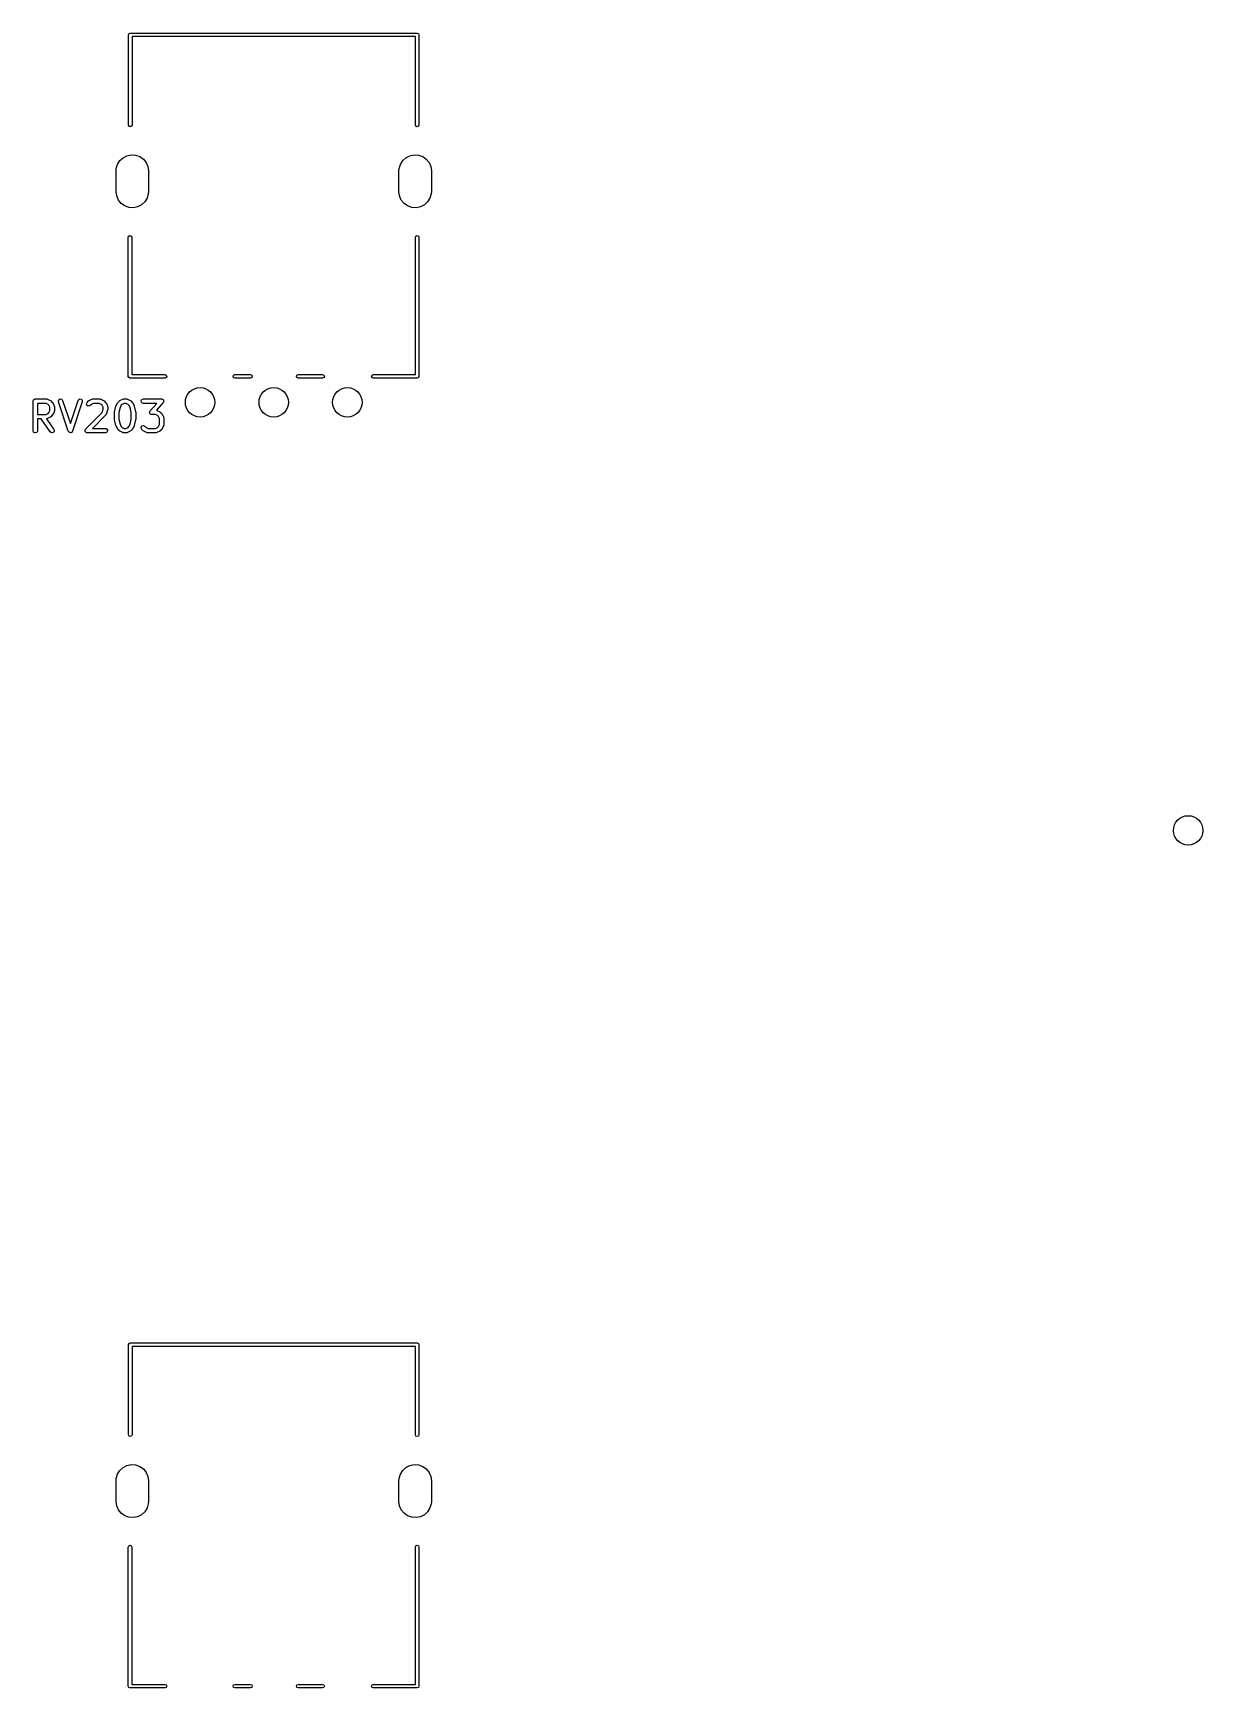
# Model space of a CAD drawing. Extents: x 63 to 233, y -146 to -43.
# Drawn here: x 151.7 to 191.4, y -100.3 to -44.1 of the extents above; entities that cross this region are included whole.
import ezdxf

# ---------------------------------------------------------------- set-up
doc = ezdxf.new("R2010")
doc.units = 0
doc.layers.add('BLACK', color=7, linetype='CONTINUOUS')

msp = doc.modelspace()

# ---------------------------------------------------------------- linework, layer by layer
at = {"layer": 'BLACK', "linetype": 'CONTINUOUS'}
for p, q in [((154.967, -44.172), (154.985, -44.1296)), ((154.967, -47.232), (154.967, -44.172)), ((154.985, -44.1296), (155.027, -44.112)), ((155.027, -44.112), (164.767, -44.112)), ((164.707, -44.232), (155.087, -44.232)), ((155.087, -44.232), (155.087, -47.232)), ((164.707, -47.232), (164.707, -44.232)), ((164.767, -44.112), (164.809, -44.1296)), ((164.809, -44.1296), (164.827, -44.172)), ((164.827, -44.172), (164.827, -47.232)), ((154.985, -47.2744), (154.967, -47.232)), ((155.027, -47.292), (154.985, -47.2744)), ((155.069, -47.2744), (155.027, -47.292)), ((155.087, -47.232), (155.069, -47.2744)), ((164.725, -47.2744), (164.707, -47.232)), ((164.767, -47.292), (164.725, -47.2744)), ((164.809, -47.2744), (164.767, -47.292)), ((164.827, -47.232), (164.809, -47.2744)), ((154.783, -48.3404), (154.916, -48.2726)), ((154.916, -48.2726), (155.062, -48.2431)), ((155.062, -48.2431), (155.211, -48.254)), ((155.211, -48.254), (155.352, -48.3046)), ((164.383, -48.3404), (164.516, -48.2726)), ((164.516, -48.2726), (164.662, -48.2431)), ((164.662, -48.2431), (164.811, -48.254)), ((164.811, -48.254), (164.952, -48.3046)), ((154.547, -48.792), (154.553, -48.7117)), ((154.547, -49.492), (154.547, -48.792)), ((154.553, -48.7117), (154.595, -48.5683)), ((154.595, -48.5683), (154.673, -48.4414)), ((154.673, -48.4414), (154.783, -48.3404)), ((155.352, -48.3046), (155.474, -48.3911)), ((155.474, -48.3911), (155.567, -48.5071)), ((155.567, -48.5071), (155.627, -48.6441)), ((155.627, -48.6441), (155.647, -48.792)), ((155.647, -48.792), (155.647, -49.492)), ((164.147, -48.792), (164.153, -48.7117)), ((164.147, -49.492), (164.147, -48.792)), ((164.153, -48.7117), (164.195, -48.5683)), ((164.195, -48.5683), (164.273, -48.4414)), ((164.273, -48.4414), (164.383, -48.3404)), ((164.952, -48.3046), (165.074, -48.3911)), ((165.074, -48.3911), (165.167, -48.5071)), ((165.167, -48.5071), (165.227, -48.6441)), ((165.227, -48.6441), (165.247, -48.792)), ((165.247, -48.792), (165.247, -49.492)), ((154.567, -49.6399), (154.547, -49.492)), ((154.627, -49.7769), (154.567, -49.6399)), ((154.72, -49.8929), (154.627, -49.7769)), ((154.842, -49.9794), (154.72, -49.8929)), ((154.983, -50.03), (154.842, -49.9794)), ((155.411, -49.9436), (155.278, -50.0114)), ((155.521, -49.8426), (155.411, -49.9436)), ((155.599, -49.7157), (155.521, -49.8426)), ((155.641, -49.5723), (155.599, -49.7157)), ((155.647, -49.492), (155.641, -49.5723)), ((164.167, -49.6399), (164.147, -49.492)), ((164.227, -49.7769), (164.167, -49.6399)), ((164.32, -49.8929), (164.227, -49.7769)), ((164.442, -49.9794), (164.32, -49.8929)), ((164.583, -50.03), (164.442, -49.9794)), ((165.011, -49.9436), (164.878, -50.0114)), ((165.121, -49.8426), (165.011, -49.9436)), ((165.199, -49.7157), (165.121, -49.8426)), ((165.241, -49.5723), (165.199, -49.7157)), ((165.247, -49.492), (165.241, -49.5723)), ((155.132, -50.0409), (154.983, -50.03)), ((155.278, -50.0114), (155.132, -50.0409)), ((164.732, -50.0409), (164.583, -50.03)), ((164.878, -50.0114), (164.732, -50.0409)), ((154.957, -51.042), (154.975, -50.9996)), ((154.957, -55.762), (154.957, -51.042)), ((154.975, -50.9996), (155.017, -50.982)), ((155.017, -50.982), (155.059, -50.9996)), ((155.059, -50.9996), (155.077, -51.042)), ((155.077, -51.042), (155.077, -55.702)), ((164.707, -51.042), (164.725, -50.9996)), ((164.707, -55.702), (164.707, -51.042)), ((164.725, -50.9996), (164.767, -50.982)), ((164.767, -50.982), (164.809, -50.9996)), ((164.809, -50.9996), (164.827, -51.042)), ((164.827, -51.042), (164.827, -55.762)), ((154.975, -55.8044), (154.957, -55.762)), ((155.017, -55.822), (154.975, -55.8044)), ((155.022, -55.8199), (155.017, -55.822)), ((155.027, -55.822), (155.022, -55.8199)), ((156.207, -55.822), (155.027, -55.822)), ((155.077, -55.702), (156.207, -55.702)), ((156.207, -55.702), (156.249, -55.7196)), ((156.249, -55.8044), (156.207, -55.822)), ((156.249, -55.7196), (156.267, -55.762)), ((156.267, -55.762), (156.249, -55.8044)), ((158.517, -55.762), (158.535, -55.7196)), ((158.535, -55.8044), (158.517, -55.762)), ((158.535, -55.7196), (158.577, -55.702)), ((158.577, -55.822), (158.535, -55.8044)), ((158.577, -55.702), (159.107, -55.702)), ((159.107, -55.822), (158.577, -55.822)), ((159.107, -55.702), (159.149, -55.7196)), ((159.149, -55.8044), (159.107, -55.822)), ((159.149, -55.7196), (159.167, -55.762)), ((159.167, -55.762), (159.149, -55.8044)), ((160.667, -55.762), (160.685, -55.7196)), ((160.685, -55.8044), (160.667, -55.762)), ((160.685, -55.7196), (160.727, -55.702)), ((160.727, -55.822), (160.685, -55.8044)), ((160.727, -55.702), (161.557, -55.702)), ((161.557, -55.822), (160.727, -55.822)), ((161.557, -55.702), (161.599, -55.7196)), ((161.599, -55.8044), (161.557, -55.822)), ((161.599, -55.7196), (161.617, -55.762)), ((161.617, -55.762), (161.599, -55.8044)), ((163.217, -55.762), (163.235, -55.7196)), ((163.235, -55.8044), (163.217, -55.762)), ((163.235, -55.7196), (163.277, -55.702)), ((163.277, -55.822), (163.235, -55.8044)), ((163.277, -55.702), (164.707, -55.702)), ((164.767, -55.822), (163.277, -55.822)), ((164.809, -55.8044), (164.767, -55.822)), ((164.827, -55.762), (164.809, -55.8044)), ((151.73, -56.6024), (151.732, -56.5926)), ((151.73, -57.6024), (151.73, -56.6024)), ((151.731, -56.5894), (151.733, -56.5865)), ((151.732, -56.5926), (151.731, -56.5894)), ((151.733, -56.5865), (151.734, -56.5767)), ((151.734, -56.5767), (151.747, -56.5618)), ((151.747, -56.5618), (151.757, -56.5449)), ((151.757, -56.5449), (151.763, -56.5426)), ((151.763, -56.5426), (151.767, -56.5374)), ((151.767, -56.5374), (151.787, -56.534)), ((151.787, -56.534), (151.805, -56.5274)), ((151.805, -56.5274), (152.186, -56.5274)), ((151.88, -56.6774), (151.88, -57.0512)), ((152.168, -56.6774), (151.88, -56.6774)), ((152.237, -56.7116), (152.168, -56.6774)), ((152.186, -56.5274), (152.212, -56.5319)), ((152.212, -56.5319), (152.215, -56.5348)), ((152.215, -56.5348), (152.219, -56.5353)), ((152.219, -56.5353), (152.315, -56.5829)), ((152.267, -56.742), (152.237, -56.7116)), ((152.315, -56.5829), (152.333, -56.5963)), ((152.333, -56.5963), (152.334, -56.597)), ((152.334, -56.597), (152.382, -56.6446)), ((152.382, -56.6446), (152.395, -56.663)), ((152.395, -56.663), (152.396, -56.6641)), ((152.396, -56.6641), (152.443, -56.7593)), ((152.587, -56.6003), (152.606, -56.5526)), ((152.591, -56.6261), (152.587, -56.6003)), ((152.924, -57.6261), (152.591, -56.6261)), ((152.606, -56.5526), (152.651, -56.5282)), ((152.651, -56.5282), (152.701, -56.5385)), ((152.701, -56.5385), (152.733, -56.5787)), ((152.733, -56.5787), (152.995, -57.3652)), ((152.995, -57.3652), (153.258, -56.5787)), ((153.4, -56.6261), (153.067, -57.6261)), ((153.258, -56.5787), (153.27, -56.5558)), ((153.27, -56.5558), (153.314, -56.5289)), ((153.314, -56.5289), (153.364, -56.5364)), ((153.364, -56.5364), (153.399, -56.5748)), ((153.399, -56.5748), (153.4, -56.6261)), ((153.54, -56.6911), (153.561, -56.6446)), ((153.553, -56.7406), (153.54, -56.6911)), ((153.561, -56.6446), (153.609, -56.597)), ((153.609, -56.597), (153.627, -56.5841)), ((153.627, -56.5841), (153.629, -56.5829)), ((153.629, -56.5829), (153.724, -56.5353)), ((153.707, -56.7116), (153.668, -56.7507)), ((153.775, -56.6774), (153.707, -56.7116)), ((153.724, -56.5353), (153.749, -56.5279)), ((153.749, -56.5279), (153.753, -56.5289)), ((153.753, -56.5289), (153.757, -56.5274)), ((153.757, -56.5274), (153.995, -56.5274)), ((153.978, -56.6774), (153.775, -56.6774)), ((154.046, -56.7116), (153.978, -56.6774)), ((153.995, -56.5274), (154.021, -56.5319)), ((154.021, -56.5319), (154.025, -56.5348)), ((154.025, -56.5348), (154.029, -56.5353)), ((154.029, -56.5353), (154.124, -56.5829)), ((154.077, -56.742), (154.046, -56.7116)), ((154.124, -56.5829), (154.142, -56.5963)), ((154.142, -56.5963), (154.144, -56.597)), ((154.144, -56.597), (154.191, -56.6446)), ((154.191, -56.6446), (154.204, -56.663)), ((154.204, -56.663), (154.205, -56.6641)), ((154.205, -56.6641), (154.253, -56.7593)), ((154.547, -56.7593), (154.595, -56.6641)), ((154.595, -56.6641), (154.608, -56.6461)), ((154.608, -56.6461), (154.609, -56.6446)), ((154.609, -56.6446), (154.657, -56.597)), ((154.657, -56.597), (154.675, -56.5841)), ((154.675, -56.5841), (154.676, -56.5829)), ((154.676, -56.5829), (154.771, -56.5353)), ((154.754, -56.7116), (154.724, -56.742)), ((154.823, -56.6774), (154.754, -56.7116)), ((154.771, -56.5353), (154.796, -56.5279)), ((154.796, -56.5279), (154.801, -56.5289)), ((154.801, -56.5289), (154.805, -56.5274)), ((154.805, -56.5274), (154.9, -56.5274)), ((154.882, -56.6774), (154.823, -56.6774)), ((154.951, -56.7116), (154.882, -56.6774)), ((154.9, -56.5274), (154.926, -56.5319)), ((154.926, -56.5319), (154.929, -56.5348)), ((154.929, -56.5348), (154.934, -56.5353)), ((154.934, -56.5353), (155.029, -56.5829)), ((154.981, -56.742), (154.951, -56.7116)), ((155.029, -56.5829), (155.047, -56.5963)), ((155.047, -56.5963), (155.048, -56.597)), ((155.048, -56.597), (155.096, -56.6446)), ((155.096, -56.6446), (155.109, -56.663)), ((155.109, -56.663), (155.11, -56.6641)), ((155.11, -56.6641), (155.158, -56.7593)), ((155.398, -56.5894), (155.423, -56.5449)), ((155.407, -56.6399), (155.398, -56.5894)), ((155.446, -56.6729), (155.407, -56.6399)), ((155.423, -56.5449), (155.472, -56.5274)), ((155.472, -56.6774), (155.446, -56.6729)), ((155.472, -56.5274), (156.091, -56.5274)), ((155.925, -56.6774), (155.472, -56.6774)), ((155.701, -56.9339), (155.925, -56.6774)), ((156.147, -56.6518), (155.92, -56.9118)), ((156.091, -56.5274), (156.102, -56.5293)), ((156.102, -56.5293), (156.105, -56.5288)), ((156.105, -56.5288), (156.108, -56.5304)), ((156.108, -56.5304), (156.116, -56.5319)), ((156.116, -56.5319), (156.132, -56.5449)), ((156.132, -56.5449), (156.149, -56.5554)), ((156.154, -56.6329), (156.147, -56.6518)), ((156.149, -56.5554), (156.151, -56.561)), ((156.151, -56.561), (156.156, -56.5649)), ((156.165, -56.6154), (156.154, -56.6329)), ((156.156, -56.5649), (156.159, -56.5848)), ((156.159, -56.5848), (156.166, -56.6039)), ((156.166, -56.6039), (156.163, -56.6095)), ((156.163, -56.6095), (156.165, -56.6154)), ((151.88, -57.0512), (152.168, -57.0512)), ((152.004, -57.2012), (151.88, -57.2012)), ((151.88, -57.2012), (151.88, -57.6024)), ((152.315, -57.6454), (152.004, -57.2012)), ((152.168, -57.0512), (152.237, -57.0169)), ((152.19, -57.1997), (152.187, -57.2008)), ((152.187, -57.2008), (152.438, -57.5594)), ((152.194, -57.2007), (152.19, -57.1997)), ((152.219, -57.1933), (152.194, -57.2007)), ((152.315, -57.1457), (152.219, -57.1933)), ((152.237, -57.0169), (152.267, -56.9865)), ((152.301, -56.8106), (152.267, -56.742)), ((152.267, -56.9865), (152.301, -56.918)), ((152.301, -56.918), (152.301, -56.8106)), ((152.316, -57.1445), (152.315, -57.1457)), ((152.334, -57.1316), (152.316, -57.1445)), ((152.382, -57.084), (152.334, -57.1316)), ((152.396, -57.0645), (152.382, -57.0825)), ((152.382, -57.0825), (152.382, -57.084)), ((152.443, -56.9693), (152.396, -57.0645)), ((152.443, -56.7593), (152.451, -56.7843)), ((152.444, -56.9648), (152.443, -56.9693)), ((152.447, -56.9614), (152.444, -56.9648)), ((152.451, -56.9357), (152.447, -56.9614)), ((152.451, -56.7843), (152.45, -56.7886)), ((152.45, -56.7886), (152.451, -56.7929)), ((152.451, -56.7929), (152.451, -56.9357)), ((153.514, -57.5493), (154.073, -56.9904)), ((153.595, -56.7701), (153.553, -56.7406)), ((153.646, -56.7656), (153.595, -56.7701)), ((153.668, -56.7507), (153.646, -56.7656)), ((154.191, -57.084), (153.748, -57.5274)), ((154.073, -56.9904), (154.111, -56.8759)), ((154.111, -56.8106), (154.077, -56.742)), ((154.111, -56.8759), (154.111, -56.8106)), ((154.193, -57.0799), (154.191, -57.084)), ((154.197, -57.0776), (154.193, -57.0799)), ((154.209, -57.0547), (154.197, -57.0776)), ((154.257, -56.9118), (154.209, -57.0547)), ((154.253, -56.7593), (154.26, -56.7843)), ((154.261, -56.8881), (154.257, -56.9102)), ((154.257, -56.9102), (154.257, -56.9118)), ((154.26, -56.7843), (154.259, -56.7886)), ((154.259, -56.7886), (154.261, -56.7929)), ((154.261, -56.7929), (154.261, -56.8881)), ((154.492, -56.9833), (154.494, -56.9686)), ((154.492, -57.2214), (154.492, -56.9833)), ((154.493, -57.2247), (154.492, -57.2214)), ((154.494, -57.2396), (154.493, -57.2247)), ((154.494, -56.9651), (154.542, -56.7747)), ((154.494, -56.9686), (154.494, -56.9651)), ((154.542, -57.4301), (154.494, -57.2396)), ((154.542, -56.7747), (154.547, -56.7628)), ((154.547, -56.7628), (154.547, -56.7593)), ((154.685, -56.819), (154.642, -56.9926)), ((154.642, -56.9926), (154.642, -57.2122)), ((154.642, -57.2122), (154.685, -57.3857)), ((154.724, -56.742), (154.685, -56.819)), ((155.02, -56.819), (154.981, -56.742)), ((155.063, -56.9926), (155.02, -56.819)), ((155.02, -57.3857), (155.063, -57.2122)), ((155.063, -57.2122), (155.063, -56.9926)), ((155.158, -56.7593), (155.161, -56.7717)), ((155.161, -56.7717), (155.163, -56.7747)), ((155.163, -56.7747), (155.211, -56.9651)), ((155.211, -57.2396), (155.163, -57.4301)), ((155.211, -56.9651), (155.212, -56.9801)), ((155.213, -57.2214), (155.211, -57.2362)), ((155.211, -57.2362), (155.211, -57.2396)), ((155.212, -56.9801), (155.213, -56.9833)), ((155.213, -56.9833), (155.213, -57.2214)), ((155.682, -56.9818), (155.685, -56.9762)), ((155.689, -57.0009), (155.682, -56.9818)), ((155.683, -56.9703), (155.694, -56.9528)), ((155.685, -56.9762), (155.683, -56.9703)), ((155.692, -57.0208), (155.689, -57.0009)), ((155.697, -57.0247), (155.692, -57.0208)), ((155.694, -56.9528), (155.701, -56.9339)), ((155.699, -57.0303), (155.697, -57.0247)), ((155.716, -57.0408), (155.699, -57.0303)), ((155.732, -57.0538), (155.716, -57.0408)), ((155.74, -57.0553), (155.732, -57.0538)), ((155.743, -57.0569), (155.74, -57.0553)), ((155.746, -57.0564), (155.743, -57.0569)), ((155.757, -57.0583), (155.746, -57.0564)), ((155.882, -57.0583), (155.757, -57.0583)), ((155.951, -57.0926), (155.882, -57.0583)), ((155.92, -56.9118), (155.926, -56.9129)), ((155.926, -56.9129), (155.929, -56.9157)), ((155.929, -56.9157), (155.934, -56.9163)), ((155.934, -56.9163), (156.029, -56.9639)), ((155.981, -57.123), (155.951, -57.0926)), ((156.016, -57.1915), (155.981, -57.123)), ((156.016, -57.3942), (156.016, -57.1915)), ((156.029, -56.9639), (156.047, -56.9772)), ((156.047, -56.9772), (156.048, -56.9779)), ((156.048, -56.9779), (156.096, -57.0255)), ((156.096, -57.0255), (156.109, -57.0439)), ((156.109, -57.0439), (156.11, -57.045)), ((156.11, -57.045), (156.158, -57.1403)), ((156.158, -57.1403), (156.165, -57.1652)), ((156.165, -57.1652), (156.164, -57.1696)), ((156.164, -57.1696), (156.166, -57.1738)), ((156.166, -57.1738), (156.166, -57.4119)), ((151.747, -57.6506), (151.73, -57.6024)), ((151.792, -57.6762), (151.747, -57.6506)), ((151.842, -57.6673), (151.792, -57.6762)), ((151.875, -57.628), (151.842, -57.6673)), ((151.88, -57.6024), (151.875, -57.628)), ((152.357, -57.6748), (152.315, -57.6454)), ((152.408, -57.6704), (152.357, -57.6748)), ((152.444, -57.6341), (152.408, -57.6704)), ((152.438, -57.5594), (152.449, -57.583)), ((152.449, -57.583), (152.444, -57.6341)), ((152.926, -57.6278), (152.924, -57.6261)), ((152.926, -57.6299), (152.926, -57.6278)), ((152.941, -57.6477), (152.926, -57.6299)), ((152.956, -57.6663), (152.941, -57.6477)), ((152.958, -57.6667), (152.956, -57.6663)), ((152.96, -57.6683), (152.958, -57.6667)), ((152.983, -57.6718), (152.96, -57.6683)), ((153.006, -57.6766), (152.983, -57.6718)), ((153.008, -57.6755), (153.006, -57.6766)), ((153.01, -57.6759), (153.008, -57.6755)), ((153.031, -57.6634), (153.01, -57.6759)), ((153.052, -57.6521), (153.031, -57.6634)), ((153.054, -57.649), (153.052, -57.6501)), ((153.052, -57.6501), (153.052, -57.6521)), ((153.067, -57.6261), (153.054, -57.649)), ((153.492, -57.5958), (153.494, -57.5927)), ((153.498, -57.6176), (153.492, -57.5958)), ((153.493, -57.5894), (153.504, -57.5698)), ((153.494, -57.5927), (153.493, -57.5894)), ((153.502, -57.6399), (153.498, -57.6176)), ((153.505, -57.6421), (153.502, -57.6399)), ((153.504, -57.5698), (153.514, -57.5493)), ((153.505, -57.6454), (153.505, -57.6421)), ((153.524, -57.6583), (153.505, -57.6454)), ((153.541, -57.6729), (153.524, -57.6583)), ((153.546, -57.6737), (153.541, -57.6729)), ((153.547, -57.6748), (153.546, -57.6737)), ((153.551, -57.6745), (153.547, -57.6748)), ((153.567, -57.6774), (153.551, -57.6745)), ((154.186, -57.6774), (153.567, -57.6774)), ((153.748, -57.5274), (154.186, -57.5274)), ((154.186, -57.5274), (154.212, -57.5319)), ((154.234, -57.6598), (154.186, -57.6774)), ((154.212, -57.5319), (154.251, -57.5649)), ((154.26, -57.6154), (154.234, -57.6598)), ((154.251, -57.5649), (154.26, -57.6154)), ((154.544, -57.433), (154.542, -57.4301)), ((154.547, -57.4454), (154.544, -57.433)), ((154.595, -57.5407), (154.547, -57.4454)), ((154.596, -57.5418), (154.595, -57.5407)), ((154.609, -57.5602), (154.596, -57.5418)), ((154.657, -57.6078), (154.609, -57.5602)), ((154.658, -57.6085), (154.657, -57.6078)), ((154.676, -57.6218), (154.658, -57.6085)), ((154.771, -57.6695), (154.676, -57.6218)), ((154.685, -57.3857), (154.724, -57.4627)), ((154.724, -57.4627), (154.754, -57.4931)), ((154.754, -57.4931), (154.823, -57.5274)), ((154.776, -57.67), (154.771, -57.6695)), ((154.779, -57.6729), (154.776, -57.67)), ((154.805, -57.6774), (154.779, -57.6729)), ((154.9, -57.6774), (154.805, -57.6774)), ((154.823, -57.5274), (154.882, -57.5274)), ((154.882, -57.5274), (154.951, -57.4931)), ((154.904, -57.6758), (154.9, -57.6774)), ((154.909, -57.6769), (154.904, -57.6758)), ((154.934, -57.6695), (154.909, -57.6769)), ((155.029, -57.6218), (154.934, -57.6695)), ((154.951, -57.4931), (154.981, -57.4627)), ((154.981, -57.4627), (155.02, -57.3857)), ((155.03, -57.6207), (155.029, -57.6218)), ((155.048, -57.6078), (155.03, -57.6207)), ((155.096, -57.5602), (155.048, -57.6078)), ((155.097, -57.5587), (155.096, -57.5602)), ((155.11, -57.5407), (155.097, -57.5587)), ((155.158, -57.4454), (155.11, -57.5407)), ((155.163, -57.4301), (155.158, -57.4419)), ((155.158, -57.4419), (155.158, -57.4454)), ((155.399, -57.4877), (155.429, -57.4457)), ((155.404, -57.5388), (155.399, -57.4877)), ((155.419, -57.5602), (155.404, -57.5388)), ((155.466, -57.6078), (155.419, -57.5602)), ((155.429, -57.4457), (155.478, -57.4324)), ((155.468, -57.6085), (155.466, -57.6078)), ((155.486, -57.6218), (155.468, -57.6085)), ((155.478, -57.4324), (155.525, -57.4541)), ((155.581, -57.6695), (155.486, -57.6218)), ((155.525, -57.4541), (155.564, -57.4931)), ((155.564, -57.4931), (155.632, -57.5274)), ((155.585, -57.67), (155.581, -57.6695)), ((155.589, -57.6729), (155.585, -57.67)), ((155.614, -57.6774), (155.589, -57.6729)), ((155.9, -57.6774), (155.614, -57.6774)), ((155.632, -57.5274), (155.882, -57.5274)), ((155.882, -57.5274), (155.951, -57.4931)), ((155.904, -57.6758), (155.9, -57.6774)), ((155.909, -57.6769), (155.904, -57.6758)), ((155.934, -57.6695), (155.909, -57.6769)), ((156.029, -57.6218), (155.934, -57.6695)), ((155.951, -57.4931), (155.981, -57.4627)), ((155.981, -57.4627), (156.016, -57.3942)), ((156.03, -57.6207), (156.029, -57.6218)), ((156.048, -57.6078), (156.03, -57.6207)), ((156.096, -57.5602), (156.048, -57.6078)), ((156.097, -57.5587), (156.096, -57.5602)), ((156.11, -57.5407), (156.097, -57.5587)), ((156.158, -57.4454), (156.11, -57.5407)), ((156.161, -57.4376), (156.158, -57.441)), ((156.158, -57.441), (156.158, -57.4454)), ((156.166, -57.4119), (156.161, -57.4376)), ((154.967, -88.622), (154.985, -88.5796)), ((154.967, -91.682), (154.967, -88.622)), ((154.985, -88.5796), (155.027, -88.562)), ((155.027, -88.562), (164.767, -88.562)), ((164.707, -88.682), (155.087, -88.682)), ((155.087, -88.682), (155.087, -91.682)), ((164.707, -91.682), (164.707, -88.682)), ((164.767, -88.562), (164.809, -88.5796)), ((164.809, -88.5796), (164.827, -88.622)), ((164.827, -88.622), (164.827, -91.682)), ((154.985, -91.7244), (154.967, -91.682)), ((155.027, -91.742), (154.985, -91.7244)), ((155.069, -91.7244), (155.027, -91.742)), ((155.087, -91.682), (155.069, -91.7244)), ((164.725, -91.7244), (164.707, -91.682)), ((164.767, -91.742), (164.725, -91.7244)), ((164.809, -91.7244), (164.767, -91.742)), ((164.827, -91.682), (164.809, -91.7244)), ((154.547, -93.242), (154.553, -93.1617)), ((154.553, -93.1617), (154.595, -93.0183)), ((154.595, -93.0183), (154.673, -92.8914)), ((154.673, -92.8914), (154.783, -92.7904)), ((154.783, -92.7904), (154.916, -92.7226)), ((154.916, -92.7226), (155.062, -92.6931)), ((155.062, -92.6931), (155.211, -92.704)), ((155.211, -92.704), (155.352, -92.7546)), ((155.352, -92.7546), (155.474, -92.8411)), ((155.474, -92.8411), (155.567, -92.9571)), ((155.567, -92.9571), (155.627, -93.0941)), ((155.627, -93.0941), (155.647, -93.242)), ((164.147, -93.242), (164.153, -93.1617)), ((164.153, -93.1617), (164.195, -93.0183)), ((164.195, -93.0183), (164.273, -92.8914)), ((164.273, -92.8914), (164.383, -92.7904)), ((164.383, -92.7904), (164.516, -92.7226)), ((164.516, -92.7226), (164.662, -92.6931)), ((164.662, -92.6931), (164.811, -92.704)), ((164.811, -92.704), (164.952, -92.7546)), ((164.952, -92.7546), (165.074, -92.8411)), ((165.074, -92.8411), (165.167, -92.9571)), ((165.167, -92.9571), (165.227, -93.0941)), ((165.227, -93.0941), (165.247, -93.242)), ((154.547, -93.942), (154.547, -93.242)), ((155.647, -93.242), (155.647, -93.942)), ((164.147, -93.942), (164.147, -93.242)), ((165.247, -93.242), (165.247, -93.942)), ((154.567, -94.0899), (154.547, -93.942)), ((154.627, -94.2269), (154.567, -94.0899)), ((154.72, -94.3429), (154.627, -94.2269)), ((154.842, -94.4294), (154.72, -94.3429)), ((155.521, -94.2926), (155.411, -94.3936)), ((155.599, -94.1657), (155.521, -94.2926)), ((155.641, -94.0223), (155.599, -94.1657)), ((155.647, -93.942), (155.641, -94.0223)), ((164.167, -94.0899), (164.147, -93.942)), ((164.227, -94.2269), (164.167, -94.0899)), ((164.32, -94.3429), (164.227, -94.2269)), ((164.442, -94.4294), (164.32, -94.3429)), ((165.121, -94.2926), (165.011, -94.3936)), ((165.199, -94.1657), (165.121, -94.2926)), ((165.241, -94.0223), (165.199, -94.1657)), ((165.247, -93.942), (165.241, -94.0223)), ((154.983, -94.48), (154.842, -94.4294)), ((155.132, -94.4909), (154.983, -94.48)), ((155.278, -94.4614), (155.132, -94.4909)), ((155.411, -94.3936), (155.278, -94.4614)), ((164.583, -94.48), (164.442, -94.4294)), ((164.732, -94.4909), (164.583, -94.48)), ((164.878, -94.4614), (164.732, -94.4909)), ((165.011, -94.3936), (164.878, -94.4614)), ((154.957, -95.492), (154.975, -95.4496)), ((154.975, -95.4496), (155.017, -95.432)), ((155.017, -95.432), (155.059, -95.4496)), ((155.059, -95.4496), (155.077, -95.492)), ((164.707, -95.492), (164.725, -95.4496)), ((164.725, -95.4496), (164.767, -95.432)), ((164.767, -95.432), (164.809, -95.4496)), ((164.809, -95.4496), (164.827, -95.492)), ((154.957, -100.212), (154.957, -95.492)), ((155.077, -95.492), (155.077, -100.152)), ((164.707, -100.152), (164.707, -95.492)), ((164.827, -95.492), (164.827, -100.212)), ((154.975, -100.254), (154.957, -100.212)), ((155.017, -100.272), (154.975, -100.254)), ((155.022, -100.27), (155.017, -100.272)), ((155.027, -100.272), (155.022, -100.27)), ((156.207, -100.272), (155.027, -100.272)), ((155.077, -100.152), (156.207, -100.152)), ((156.207, -100.152), (156.249, -100.17)), ((156.249, -100.254), (156.207, -100.272)), ((156.249, -100.17), (156.267, -100.212)), ((156.267, -100.212), (156.249, -100.254)), ((158.517, -100.212), (158.535, -100.17)), ((158.535, -100.254), (158.517, -100.212)), ((158.535, -100.17), (158.577, -100.152)), ((158.577, -100.272), (158.535, -100.254)), ((158.577, -100.152), (159.107, -100.152)), ((159.107, -100.272), (158.577, -100.272)), ((159.107, -100.152), (159.149, -100.17)), ((159.149, -100.254), (159.107, -100.272)), ((159.149, -100.17), (159.167, -100.212)), ((159.167, -100.212), (159.149, -100.254)), ((160.667, -100.212), (160.685, -100.17)), ((160.685, -100.254), (160.667, -100.212)), ((160.685, -100.17), (160.727, -100.152)), ((160.727, -100.272), (160.685, -100.254)), ((160.727, -100.152), (161.557, -100.152)), ((161.557, -100.272), (160.727, -100.272)), ((161.557, -100.152), (161.599, -100.17)), ((161.599, -100.254), (161.557, -100.272)), ((161.599, -100.17), (161.617, -100.212)), ((161.617, -100.212), (161.599, -100.254)), ((163.217, -100.212), (163.235, -100.17)), ((163.235, -100.254), (163.217, -100.212)), ((163.235, -100.17), (163.277, -100.152)), ((163.277, -100.272), (163.235, -100.254)), ((163.277, -100.152), (164.707, -100.152)), ((164.767, -100.272), (163.277, -100.272)), ((164.809, -100.254), (164.767, -100.272)), ((164.827, -100.212), (164.809, -100.254))]:
    msp.add_line(p, q, dxfattribs=at)
at = {"layer": 'BLACK'}
for centre in [(157.397, -56.642), (159.897, -56.642), (162.397, -56.642), (190.932, -71.1708)]:
    msp.add_circle(centre, 0.5, dxfattribs=at)

doc.saveas('drawing.dxf')
